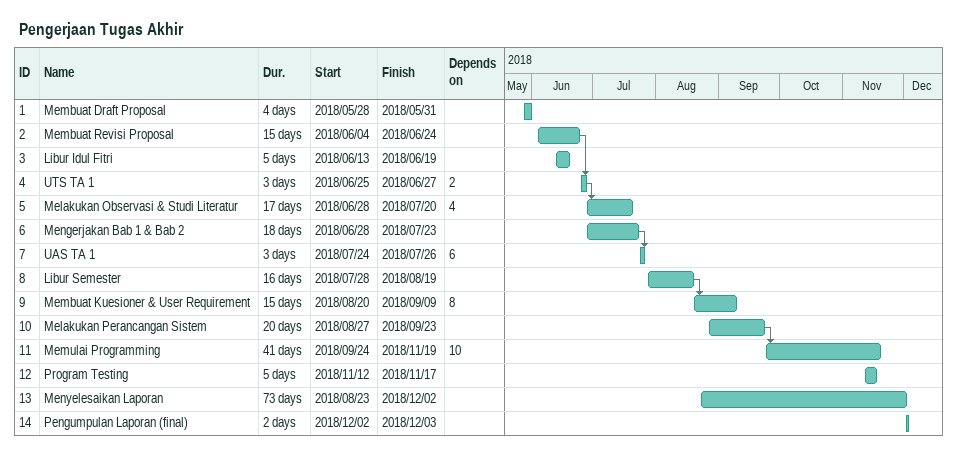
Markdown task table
Pengerjaan Tugas Akhir

| ID | Task | Duration | Start | Finish | Predecessors |
|---|---|---|---|---|---|
| 1 | Membuat Draft Proposal | 4d | 2018-05-28 | 2018-05-31 |  |
| 2 | Membuat Revisi Proposal | 15d | 2018-06-04 | 2018-06-24 |  |
| 3 | Libur Idul Fitri | 5d | 2018-06-13 | 2018-06-19 |  |
| 4 | UTS TA 1 | 3d | 2018-06-25 | 2018-06-27 | 2 |
| 5 | Melakukan Observasi & Studi Literatur | 17d | 2018-06-28 | 2018-07-20 | 4 |
| 6 | Mengerjakan Bab 1 & Bab 2 | 18d | 2018-06-28 | 2018-07-23 |  |
| 7 | UAS TA 1 | 3d | 2018-07-24 | 2018-07-26 | 6 |
| 8 | Libur Semester | 16d | 2018-07-28 | 2018-08-19 |  |
| 9 | Membuat Kuesioner & User Requirement | 15d | 2018-08-20 | 2018-09-09 | 8 |
| 10 | Melakukan Perancangan Sistem | 20d | 2018-08-27 | 2018-09-23 |  |
| 11 | Memulai Programming | 41d | 2018-09-24 | 2018-11-19 | 10 |
| 12 | Program Testing | 5d | 2018-11-12 | 2018-11-17 |  |
| 13 | Menyelesaikan Laporan | 73d | 2018-08-23 | 2018-12-02 |  |
| 14 | Pengumpulan Laporan (final) | 2d | 2018-12-02 | 2018-12-03 |  |
